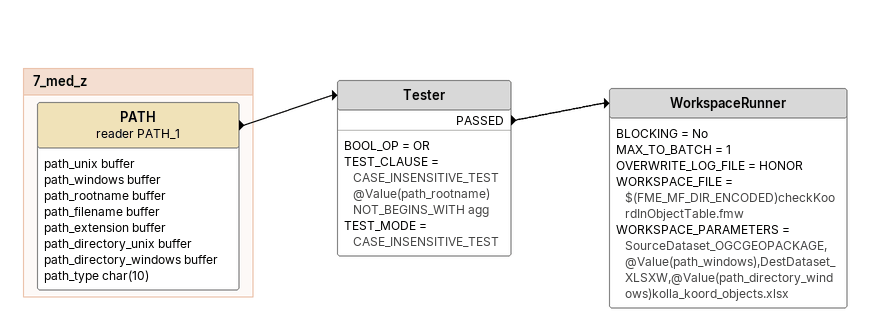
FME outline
Tester
    BOOL_OP = OR
    TEST_CLAUSE = CASE_INSENSITIVE_TEST @Value(path_rootname) NOT_BEGINS_WITH agg
    TEST_MODE = CASE_INSENSITIVE_TEST
    PASSED -> WorkspaceRunner
WorkspaceRunner
    BLOCKING = No
    MAX_TO_BATCH = 1
    OVERWRITE_LOG_FILE = HONOR
    WORKSPACE_FILE = $(FME_MF_DIR_ENCODED)checkKoordInObjectTable.fmw
    WORKSPACE_PARAMETERS = SourceDataset_OGCGEOPACKAGE,@Value(path_windows),DestDataset_XLSXW,@Value(path_directory_windows)kolla_koord_objects.xlsx

Bookmark: 7_med_z
PATH (reader PATH_1)
    attributes: path_unix buffer, path_windows buffer, path_rootname buffer, path_filename buffer, path_extension buffer, path_directory_unix buffer, path_directory_windows buffer, path_type char(10)
    -> Tester
